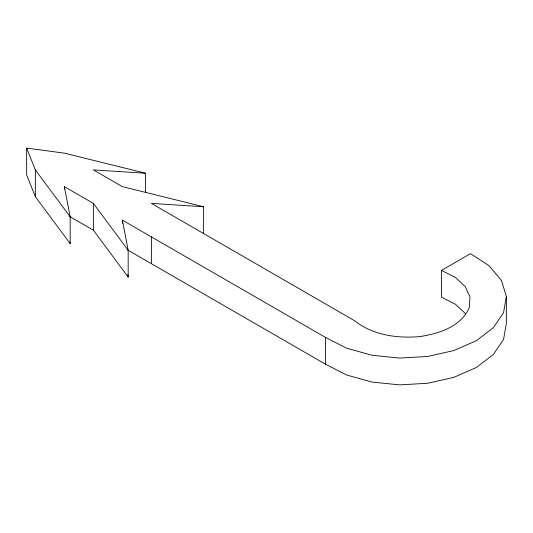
<?xml version="1.0" encoding="UTF-8"?>
<svg xmlns="http://www.w3.org/2000/svg" width="533" height="533" viewBox="0 0 533 533"><rect width="100%" height="100%" fill="white"/><g stroke="black" fill="none" stroke-linecap="round" stroke-linejoin="round"><path stroke-width="0.8" d="M465.302 313.457L455.502 304.29L441.484 297.181L441.484 270.384L470.492 253.635L489.167 265.807L501.426 280.445L506.35 296.455L503.572 312.631L493.298 327.768L476.295 340.727L453.85 350.541L427.626 356.477L399.603 358.083L371.881 355.238L346.523 348.162L325.45 337.382L122.383 220.142L122.383 223.387M145.589 192.733L145.589 173.245L93.375 169.894L122.383 186.643L203.606 206.744L203.606 233.541M203.606 206.744L151.392 203.393L354.458 320.633C372.587 335.124 396.799 338.488 419.338 336.649C438.532 333.818 460.639 327.009 469.233 307.841L470.013 297.081L465.302 286.661L455.502 277.493L441.484 270.384M69.317 216.298L93.375 230.189L128.18 277.087L128.18 250.29L93.375 203.393L64.36 186.643L70.163 216.791L70.163 243.588L35.351 196.69L26.65 174.917L26.65 148.121L64.36 153.144L145.589 173.245M127.334 249.797L325.45 364.179L346.523 374.959L371.881 382.034L399.603 384.879L427.626 383.274L453.85 377.344L476.295 367.53L493.298 354.565L503.572 339.428L506.35 323.251L506.35 296.455M26.65 148.121L35.351 169.894L70.163 216.791M122.383 220.142L128.18 250.29M127.713 274.642L128.18 277.087M69.85 241.962L70.163 243.588M325.45 337.382L325.45 364.179M151.392 236.892L151.392 263.688M93.375 203.393L93.375 230.189M64.36 186.643L64.36 189.082M35.351 169.894L35.351 196.69"/></g></svg>
